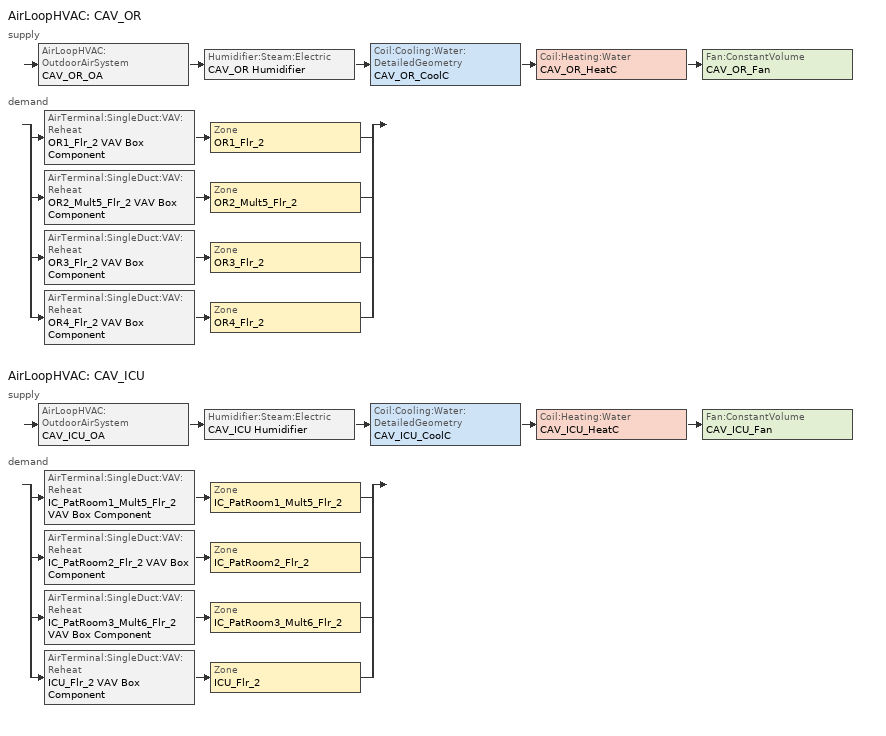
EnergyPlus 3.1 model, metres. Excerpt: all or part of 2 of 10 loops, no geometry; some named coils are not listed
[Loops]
AirLoopHVAC 'CAV_OR'
 supply: AirLoopHVAC:OutdoorAirSystem 'CAV_OR_OA' > Humidifier:Steam:Electric 'CAV_OR Humidifier' > Coil:Cooling:Water:DetailedGeometry 'CAV_OR_CoolC' > Coil:Heating:Water 'CAV_OR_HeatC' > Fan:ConstantVolume 'CAV_OR_Fan'
 demand: split
  | AirTerminal:SingleDuct:VAV:Reheat 'OR1_Flr_2 VAV Box Component' > Zone 'OR1_Flr_2'
  | AirTerminal:SingleDuct:VAV:Reheat 'OR2_Mult5_Flr_2 VAV Box Component' > Zone 'OR2_Mult5_Flr_2'
  | AirTerminal:SingleDuct:VAV:Reheat 'OR3_Flr_2 VAV Box Component' > Zone 'OR3_Flr_2'
  | AirTerminal:SingleDuct:VAV:Reheat 'OR4_Flr_2 VAV Box Component' > Zone 'OR4_Flr_2'
AirLoopHVAC 'CAV_ICU'
 supply: AirLoopHVAC:OutdoorAirSystem 'CAV_ICU_OA' > Humidifier:Steam:Electric 'CAV_ICU Humidifier' > Coil:Cooling:Water:DetailedGeometry 'CAV_ICU_CoolC' > Coil:Heating:Water 'CAV_ICU_HeatC' > Fan:ConstantVolume 'CAV_ICU_Fan'
 demand: split
  | AirTerminal:SingleDuct:VAV:Reheat 'IC_PatRoom1_Mult5_Flr_2 VAV Box Component' > Zone 'IC_PatRoom1_Mult5_Flr_2'
  | AirTerminal:SingleDuct:VAV:Reheat 'IC_PatRoom2_Flr_2 VAV Box Component' > Zone 'IC_PatRoom2_Flr_2'
  | AirTerminal:SingleDuct:VAV:Reheat 'IC_PatRoom3_Mult6_Flr_2 VAV Box Component' > Zone 'IC_PatRoom3_Mult6_Flr_2'
  | AirTerminal:SingleDuct:VAV:Reheat 'ICU_Flr_2 VAV Box Component' > Zone 'ICU_Flr_2'
[ComponentCost:LineItem]
Name | Line Item Type | Item | Cost per Each | Quantity | Cost per Unit of Output Capacity
Infiltration:OR1_Flr_2 | General | OR1_Flr_2 | 1 | 0.0198
People:OR1_Flr_2; ElectricEquipment:OR1_Flr_2:MiscPlug | General | OR1_Flr_2 | 1 | 2.9989
LIGHTING EQUIP:OR1_Flr_2 | Lights | OR1_Flr_2 |  |  | 1
Infiltration:OR2_Mult5_Flr_2 | General | OR2_Mult5_Flr_2 | 1 | 0.0397
People:OR2_Mult5_Flr_2; ElectricEquipment:OR2_Mult5_Flr_2:MiscPlug | General | OR2_Mult5_Flr_2 | 1 | 14.9946
LIGHTING EQUIP:OR2_Mult5_Flr_2 | Lights | OR2_Mult5_Flr_2 |  |  | 1
Infiltration:OR3_Flr_2 | General | OR3_Flr_2 | 1 | 0.0119
People:OR3_Flr_2; ElectricEquipment:OR3_Flr_2:MiscPlug | General | OR3_Flr_2 | 1 | 2.9989
LIGHTING EQUIP:OR3_Flr_2 | Lights | OR3_Flr_2 |  |  | 1
People:OR4_Flr_2; ElectricEquipment:OR4_Flr_2:MiscPlug | General | OR4_Flr_2 | 1 | 11.9956
LIGHTING EQUIP:OR4_Flr_2 | Lights | OR4_Flr_2 |  |  | 1
Infiltration:IC_PatRoom1_Mult5_Flr_2 | General | IC_PatRoom1_Mult5_Flr_2 | 1 | 0.0297
People:IC_PatRoom1_Mult5_Flr_2 | General | IC_PatRoom1_Mult5_Flr_2 | 1 | 10.0022
LIGHTING EQUIP:IC_PatRoom1_Mult5_Flr_2 | Lights | IC_PatRoom1_Mult5_Flr_2 |  |  | 1
ElectricEquipment:IC_PatRoom1_Mult5_Flr_2:MiscPlug | General | IC_PatRoom1_Mult5_Flr_2 | 1 | 1.1246
Infiltration:IC_PatRoom2_Flr_2 | General | IC_PatRoom2_Flr_2 | 1 | 0.0139
People:IC_PatRoom2_Flr_2 | General | IC_PatRoom2_Flr_2 | 1 | 2.0011
LIGHTING EQUIP:IC_PatRoom2_Flr_2 | Lights | IC_PatRoom2_Flr_2 |  |  | 1
ElectricEquipment:IC_PatRoom2_Flr_2:MiscPlug | General | IC_PatRoom2_Flr_2 | 1 | 0.2999
Infiltration:IC_PatRoom3_Mult6_Flr_2 | General | IC_PatRoom3_Mult6_Flr_2 | 1 | 0.0357
People:IC_PatRoom3_Mult6_Flr_2 | General | IC_PatRoom3_Mult6_Flr_2 | 1 | 12.0026
LIGHTING EQUIP:IC_PatRoom3_Mult6_Flr_2 | Lights | IC_PatRoom3_Mult6_Flr_2 |  |  | 1
ElectricEquipment:IC_PatRoom3_Mult6_Flr_2:MiscPlug | General | IC_PatRoom3_Mult6_Flr_2 | 1 | 1.3495
Infiltration:ICU_Flr_2 | General | ICU_Flr_2 | 1 | 0.0659
People:ICU_Flr_2 | General | ICU_Flr_2 | 1 | 13.2862
LIGHTING EQUIP:ICU_Flr_2 | Lights | ICU_Flr_2 |  |  | 1
ElectricEquipment:ICU_Flr_2:MiscPlug | General | ICU_Flr_2 | 1 | 6.6493
[Sizing:Zone] Zone Cooling Design Supply Air Temperature {C}=14; Zone Heating Design Supply Air Temperature {C}=40; Zone Cooling Design Supply Air Humidity Ratio {kg-H20/kg-air}=0.0085; Zone Heating Design Supply Air Humidity Ratio {kg-H20/kg-air}=0.008; Outdoor Air Method=Flow/Zone; Outside Air Flow per Zone Floor Area {(m3/s)/m2}=0; Cooling Design Air Flow Method {Flow/Zone | DesignDay | DesignDayWithLimit}=DesignDayWithLimit; Cooling Minimum Air Flow Fraction=0; Heating Design Air Flow Method {Flow/Zone | DesignDay}=DesignDay; Heating Design Air Flow Rate=0
Name | Outside Air Flow per Zone {m3/s} | Cooling Minimum Air Flow
OR1_Flr_2; OR2_Mult5_Flr_2; OR3_Flr_2 | 0.198258 | 0.991292
OR4_Flr_2 | 0.793083 | 3.96542
IC_PatRoom1_Mult5_Flr_2; IC_PatRoom3_Mult6_Flr_2 | 0.0495611 | 0.148683
IC_PatRoom2_Flr_2 | 0.0660889 | 0.198267
ICU_Flr_2 | 1.46535 | 4.39605
[ZoneControl:Thermostat] Control Type Schedule=Dual Zone Control Type Sched
Name | Zone | Control 1
OR1_Flr_2 Thermostat | OR1_Flr_2 | OR1_Flr_2 DualSPSched
OR2_Mult5_Flr_2 Thermostat | OR2_Mult5_Flr_2 | OR2_Mult5_Flr_2 DualSPSched
OR3_Flr_2 Thermostat | OR3_Flr_2 | OR3_Flr_2 DualSPSched
OR4_Flr_2 Thermostat | OR4_Flr_2 | OR4_Flr_2 DualSPSched
IC_PatRoom1_Mult5_Flr_2 Thermostat | IC_PatRoom1_Mult5_Flr_2 | IC_PatRoom1_Mult5_Flr_2 DualSPSched
IC_PatRoom2_Flr_2 Thermostat | IC_PatRoom2_Flr_2 | IC_PatRoom2_Flr_2 DualSPSched
IC_PatRoom3_Mult6_Flr_2 Thermostat | IC_PatRoom3_Mult6_Flr_2 | IC_PatRoom3_Mult6_Flr_2 DualSPSched
ICU_Flr_2 Thermostat | ICU_Flr_2 | ICU_Flr_2 DualSPSched
[ThermostatSetpoint:DualSetpoint] Heating Setpoint Temperature Schedule=HTGSETP_SCH; Cooling Setpoint Temperature Schedule=CLGSETP_SCH
OR1_Flr_2 DualSPSched; OR2_Mult5_Flr_2 DualSPSched; OR3_Flr_2 DualSPSched; OR4_Flr_2 DualSPSched; IC_PatRoom1_Mult5_Flr_2 DualSPSched; IC_PatRoom2_Flr_2 DualSPSched; IC_PatRoom3_Mult6_Flr_2 DualSPSched; ICU_Flr_2 DualSPSched
[Zone equipment]
OR1_Flr_2: OR1_Flr_2 VAV Box Component
OR2_Mult5_Flr_2: OR2_Mult5_Flr_2 VAV Box Component
OR3_Flr_2: OR3_Flr_2 VAV Box Component
OR4_Flr_2: OR4_Flr_2 VAV Box Component
IC_PatRoom1_Mult5_Flr_2: IC_PatRoom1_Mult5_Flr_2 VAV Box Component
IC_PatRoom2_Flr_2: IC_PatRoom2_Flr_2 VAV Box Component
IC_PatRoom3_Mult6_Flr_2: IC_PatRoom3_Mult6_Flr_2 VAV Box Component
ICU_Flr_2: ICU_Flr_2 VAV Box Component
[AirTerminal:SingleDuct:VAV:Reheat] Availability Schedule=ALWAYS_ON; Maximum Air Flow Rate {m3/s}=AUTOSIZE; Zone Minimum Air Flow Input Method=Constant; Constant Minimum Air Flow Fraction=1; Maximum Hot Water or Steam Flow Rate {m3/s}=AUTOSIZE; Minimum Hot Water or Steam Flow Rate {m3/s}=0; Convergence Tolerance=0.001; Damper Heating Action=Normal
Name | Reheat Coil
OR1_Flr_2 VAV Box Component | OR1_Flr_2 VAV Box Reheat Coil
OR2_Mult5_Flr_2 VAV Box Component | OR2_Mult5_Flr_2 VAV Box Reheat Coil
OR3_Flr_2 VAV Box Component | OR3_Flr_2 VAV Box Reheat Coil
OR4_Flr_2 VAV Box Component | OR4_Flr_2 VAV Box Reheat Coil
IC_PatRoom1_Mult5_Flr_2 VAV Box Component | IC_PatRoom1_Mult5_Flr_2 VAV Box Reheat Coil
IC_PatRoom2_Flr_2 VAV Box Component | IC_PatRoom2_Flr_2 VAV Box Reheat Coil
IC_PatRoom3_Mult6_Flr_2 VAV Box Component | IC_PatRoom3_Mult6_Flr_2 VAV Box Reheat Coil
ICU_Flr_2 VAV Box Component | ICU_Flr_2 VAV Box Reheat Coil
[Coil:Heating:Water] Availablility Schedule=ALWAYS_ON; U-Factor Times Area Value {W/K}=AUTOSIZE; Maximum Water Flow Rate {m3/s}=AUTOSIZE; Coil Peformance input method=UFactorTimesAreaAndDesignWaterFlowRate; Nominal Capacity=AUTOSIZE; Design Inlet Water Temperature=82.2; Design Inlet Air Temperature=16.6; Design Outlet Water Temperature=71.1; Design Outlet Air Temperature=32.2
CAV_OR_HeatC; CAV_ICU_HeatC
[AirLoopHVAC] Design Supply Air Flow Rate {m3/s}=AUTOSIZE
CAV_OR; CAV_ICU
[Controller:WaterCoil] Maximum Actuated Flow {m3/s}=AUTOSIZE; Minimum Actuated Flow {m3/s}=0
Name | Control Variable {Temperature | HumidityRatio | TemperatureAndHumidityRatio | Flow} | Action {Normal | Reverse} | Actuator Variable {Flow} | Actuator Variable {FLOW} | Controller Convergence Tolerance {delta C} [Delta temp from setpoint]
CAV_OR_CoolC_Controller; CAV_ICU_CoolC_Controller | TemperatureAndHumidityRatio | Reverse | Flow
CAV_OR_HeatC_Controller; CAV_ICU_HeatC_Controller | Temperature | Normal |  | Flow | 0.0001
[SetpointManager:Scheduled] Control Variable {Temperature| others }=Temperature; Schedule=Seasonal-Reset-Supply-Air-Temp-Sch
Name | Setpoint Node or NodeList
CAV_OR SAT setpoint | CAV_OR Supply Equipment Outlet Node
CAV_ICU SAT setpoint | CAV_ICU Supply Equipment Outlet Node
[SetpointManager:SingleZone:Humidity:Minimum]
Name | Setpoint Node or NodeList
CAV_OR Humidifier HUMRAT setpoint | CAV_OR Humidifier-CAV_OR_CoolCNode
CAV_ICU Humidifier HUMRAT setpoint | CAV_ICU Humidifier-CAV_ICU_CoolCNode
[SetpointManager:SingleZone:Humidity:Maximum]
Name | Setpoint Node or NodeList
CAV_OR_CoolC HUMRAT setpoint | CAV_OR_CoolC-CAV_OR_HeatCNode
CAV_ICU_CoolC HUMRAT setpoint | CAV_ICU_CoolC-CAV_ICU_HeatCNode
[SetpointManager:MixedAir]
Name | Control Variable {Temperature} | Setpoint Node or NodeList | Control Variable
CAV_OR_CoolC SAT Manager | Temperature | CAV_OR_CoolC-CAV_OR_HeatCNode
CAV_OR_HeatC SAT Manager | Temperature | CAV_OR_HeatC-CAV_OR_FanNode
CAV_OR_OAMixed Air Temp Manager |  | CAV_OR_OA-CAV_OR HumidifierNode | Temperature
CAV_ICU_CoolC SAT Manager | Temperature | CAV_ICU_CoolC-CAV_ICU_HeatCNode
CAV_ICU_HeatC SAT Manager | Temperature | CAV_ICU_HeatC-CAV_ICU_FanNode
CAV_ICU_OAMixed Air Temp Manager |  | CAV_ICU_OA-CAV_ICU HumidifierNode | Temperature
[Sizing:System] Type Of Load To Size On {Sensible}=Sensible; Design Outdoor Air Flow Rate {m3/s}=AUTOSIZE; Minimum System Air Flow Ratio=0.3; Preheat Design Temperature {C}=7; Preheat Design Humidity Ratio {kg-H2O/kg-air}=0.008; Precool Design Temperature {C}=12.8; Precool Design Humidity Ratio {kg-H2O/kg-air}=0.008; Central Cooling Design Supply Air Temperature {C}=12.8; Central Heating Design Supply Air Temperature {C}=16.7; Sizing Option {Coincident | NonCoincident}=NonCoincident; 100% Outdoor Air in Cooling {Yes | No}=No; 100% Outdoor Air in Heating {Yes | No}=No; Central Cooling Design Supply Air Humidity Ratio {kg-H2O/kg-air}=0.0085; Central Heating Design Supply Air Humidity Ratio {kg-H2O/kg-air}=0.008; Cooling Design Air Flow Method=DesignDay; Cooling Design Air Flow Rate {m3/s}=0; Heating Design Air Flow Method=DesignDay; Heating Design Air Flow Rate {m3/s}=0
CAV_OR; CAV_ICU
[Controller:OutdoorAir] Minimum Outdoor Air Flow Rate {m3/s}=AUTOSIZE; Maximum Outdoor Air Flow Rate {m3/s}=AUTOSIZE; Economizer Control Type=DifferentialDryBulb; Economizer Control Action Type=ModulateFlow; Economizer Maximum Limit Dry-Bulb Temperature {C}=28; Economizer Maximum Limit Enthalpy {J/kg}=64000; Economizer Minimum Limit Dry-Bulb Temperature {C}=-100; Lockout Type=NoLockout; Minimum Limit Type=FixedMinimum; Minimum Outdoor Air Schedule=MinOA_Sched
CAV_OR_OA_Controller; CAV_ICU_OA_Controller
[Humidifier:Steam:Electric] Availability Schedule=ALWAYS_ON; Rated Capacity m3/s=0.1; Rated Power W=1000000; Rated Fan Power W=0; Standby Power W=0
CAV_OR Humidifier; CAV_ICU Humidifier
[Coil:Cooling:Water:DetailedGeometry] Availablility Schedule=ALWAYS_ON; Maximum Water Flow Rate {m3/s}=AUTOSIZE; Tube Outside Surface Area  {m2}=AUTOSIZE; Total Tube Inside Area {m2}=AUTOSIZE; Fin Surface Area {m2}=AUTOSIZE; Minimum Airflow Area {m2}=AUTOSIZE; Coil Depth {m}=AUTOSIZE; Fin Diameter {m}=AUTOSIZE; Fin Thickness {m}=0.0015; Tube Inside Diameter  {m}=0.01445; Tube Outside Diameter {m}=0.0159; Tube Thermal Conductivity {W/m-K}=0.386; Fin Thermal Conductivity {W/m-K}=0.204; Fin Spacing {m}=0.0018; Tube Depth Spacing {m}=0.026; Number of Tube Rows=6; Number of Tubes per Row=AUTOSIZE
CAV_OR_CoolC; CAV_ICU_CoolC
[Fan:ConstantVolume] Availablility Schedule=HVACOperationSchd; Maximum Flow Rate {m3/s}=AUTOSIZE; Motor In Airstream Fraction=1
Name | Fan Efficiency | Pressure Rise {Pa} | Motor Efficiency
CAV_OR_Fan | 0.6006 | 1017.592 | 0.924
CAV_ICU_Fan | 0.5915 | 1109.648 | 0.91
[Schedule:Compact]
ALWAYS_ON; HVACOperationSchd; MinOA_Sched: Through: 12/31, For: AllDays, Until: 24:00, 1
HTGSETP_SCH: Through: 12/31, For: ALLDays, Until: 24:00, 21
CLGSETP_SCH: Through: 12/31, For: AllDays, Until: 24:00, 24
Dual Zone Control Type Sched: Through: 12/31, For: AllDays, Until: 24:00, 4
Seasonal-Reset-Supply-Air-Temp-Sch: Through: 3/31, For: AllDays, Until: 24:00, 11, Through: 9/30, For: AllDays, Until: 24:00, 11, Through: 12/31, For: AllDays, Until: 24:00, 11
